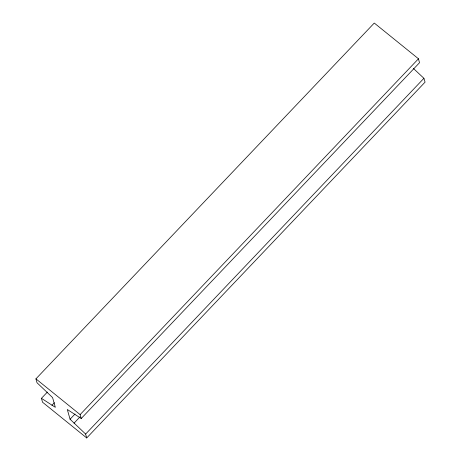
<?xml version="1.0" encoding="UTF-8"?>
<svg xmlns="http://www.w3.org/2000/svg" width="461" height="461" viewBox="0 0 461 461"><rect width="100%" height="100%" fill="white"/><g stroke="black" fill="none" stroke-linecap="round" stroke-linejoin="round"><path stroke-width="0.69" d="M47.385 392.063L41.432 398.321L55.337 407.317L52.583 397.584L37.024 382.757L35.923 378.861L374.274 23.05L418.467 58.783L419.51 62.736L81.222 418.49L67.312 409.501L70.066 419.228L85.625 434.06L86.726 437.95L425.077 82.139L423.918 78.307L413.327 68.372M51.926 405.311L54.41 402.701M70.066 419.228L75.028 414.013M81.222 418.49L80.116 414.6L418.467 58.783M74.025 423.181L79.978 416.917M85.625 434.06L423.918 78.307M35.923 378.861L80.116 414.6M86.726 437.95L42.533 402.217L41.432 398.321"/></g></svg>
